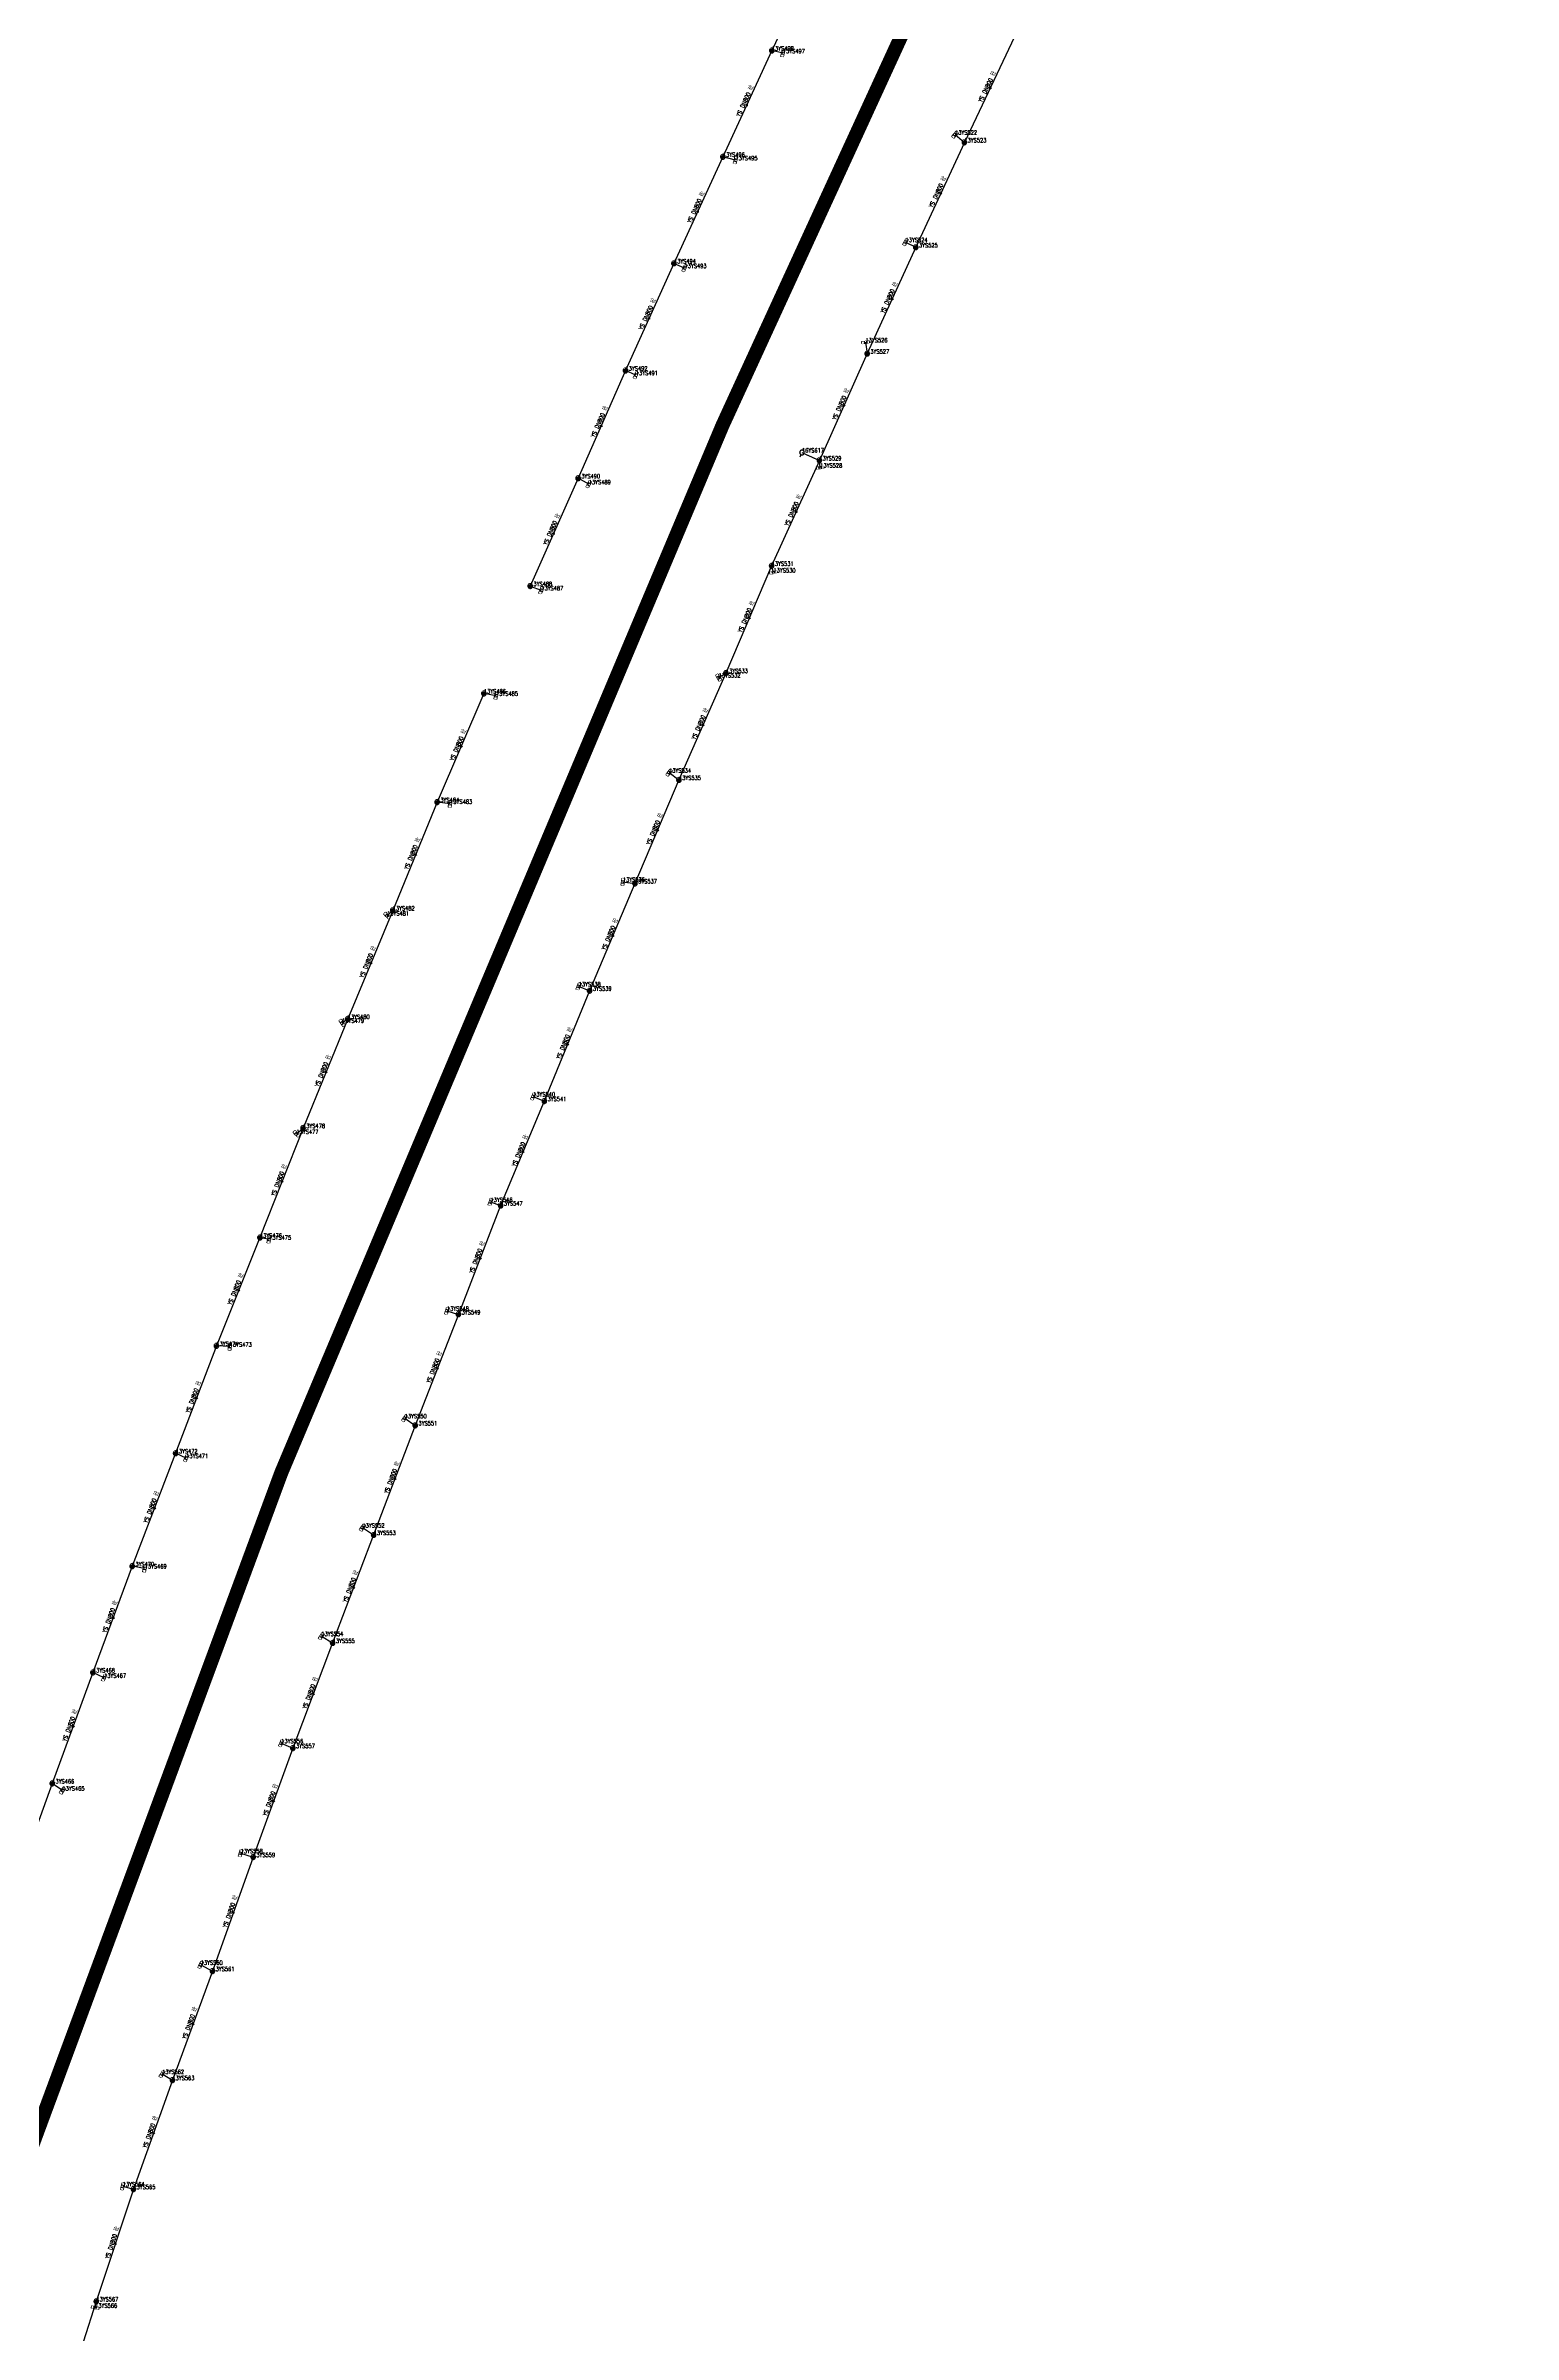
# Model space of a CAD drawing. Extents: x 78813 to 99477, y 2421021 to 2448125.
# Drawn here: x 84141 to 84456.4, y 2436548.7 to 2437040.2 of the extents above; entities that cross this region are included whole.
import ezdxf
from ezdxf.enums import TextEntityAlignment as Align

# ---------------------------------------------------------------- set-up
doc = ezdxf.new("R2010")
doc.units = 0
doc.set_wipeout_variables(frame=1)
doc.layers.get('0').update_dxf_attribs({"linetype": 'CONTINUOUS'})
doc.layers.add('DX_YS', color=42, linetype='CONTINUOUS')
doc.layers.add('道路', color=5, linetype='CONTINUOUS')
doc.layers.add('YSLINE', color=7, linetype='CONTINUOUS', true_color=0xcc9900)
doc.styles.add('CcNameZT', font='txt.SHX', dxfattribs={"width": 0.8, "bigfont": 'HZTXT.SHX'})
doc.styles.get("Standard").update_dxf_attribs({"font": 'txt.shx', "bigfont": 'hztxt.shx'})

# ---------------------------------------------------------------- blocks, each defined once
blk = doc.blocks.new('PS雨水井')
blk.add_lwpolyline([(1, 0), (1, 0.07), (0.99, 0.14), (0.98, 0.21), (0.96, 0.28), (0.94, 0.34), (0.91, 0.41), (0.88, 0.47), (0.85, 0.53), (0.81, 0.59), (0.77, 0.64), (0.72, 0.69), (0.67, 0.74), (0.62, 0.79), (0.56, 0.83), (0.5, 0.87), (0.44, 0.9), (0.37, 0.93), (0.31, 0.95), (0.24, 0.97), (0.17, 0.98), (0.1, 0.99), (0.03, 1), (-0.03, 1), (-0.1, 0.99), (-0.17, 0.98), (-0.24, 0.97), (-0.31, 0.95), (-0.37, 0.93), (-0.44, 0.9), (-0.5, 0.87), (-0.56, 0.83), (-0.62, 0.79), (-0.67, 0.74), (-0.72, 0.69), (-0.77, 0.64), (-0.81, 0.59), (-0.85, 0.53), (-0.88, 0.47), (-0.91, 0.41), (-0.94, 0.34), (-0.96, 0.28), (-0.98, 0.21), (-0.99, 0.14), (-1, 0.07), (-1, 0), (-1, -0.07), (-0.99, -0.14), (-0.98, -0.21), (-0.96, -0.28), (-0.94, -0.34), (-0.91, -0.41), (-0.88, -0.47), (-0.85, -0.53), (-0.81, -0.59), (-0.77, -0.64), (-0.72, -0.69), (-0.67, -0.74), (-0.62, -0.79), (-0.56, -0.83), (-0.5, -0.87), (-0.44, -0.9), (-0.37, -0.93), (-0.31, -0.95), (-0.24, -0.97), (-0.17, -0.98), (-0.1, -0.99), (-0.03, -1), (0.03, -1), (0.1, -0.99), (0.17, -0.98), (0.24, -0.97), (0.31, -0.95), (0.37, -0.93), (0.44, -0.9), (0.5, -0.87), (0.56, -0.83), (0.62, -0.79), (0.67, -0.74), (0.72, -0.69), (0.77, -0.64), (0.81, -0.59), (0.85, -0.53), (0.88, -0.47), (0.91, -0.41), (0.94, -0.34), (0.96, -0.28), (0.98, -0.21), (0.99, -0.14), (1, 0)], close=True)
blk.add_wipeout([(1, 0), (1, 0.07), (0.99, 0.14), (0.98, 0.21), (0.96, 0.28), (0.94, 0.34), (0.91, 0.41), (0.88, 0.47), (0.85, 0.53), (0.81, 0.59), (0.77, 0.64), (0.72, 0.69), (0.67, 0.74), (0.62, 0.79), (0.56, 0.83), (0.5, 0.87), (0.44, 0.9), (0.37, 0.93), (0.31, 0.95), (0.24, 0.97), (0.17, 0.98), (0.1, 0.99), (0.03, 1), (-0.03, 1), (-0.1, 0.99), (-0.17, 0.98), (-0.24, 0.97), (-0.31, 0.95), (-0.37, 0.93), (-0.44, 0.9), (-0.5, 0.87), (-0.56, 0.83), (-0.62, 0.79), (-0.67, 0.74), (-0.72, 0.69), (-0.77, 0.64), (-0.81, 0.59), (-0.85, 0.53), (-0.88, 0.47), (-0.91, 0.41), (-0.94, 0.34), (-0.96, 0.28), (-0.98, 0.21), (-0.99, 0.14), (-1, 0.07), (-1, 0), (-1, -0.07), (-0.99, -0.14), (-0.98, -0.21), (-0.96, -0.28), (-0.94, -0.34), (-0.91, -0.41), (-0.88, -0.47), (-0.85, -0.53), (-0.81, -0.59), (-0.77, -0.64), (-0.72, -0.69), (-0.67, -0.74), (-0.62, -0.79), (-0.56, -0.83), (-0.5, -0.87), (-0.44, -0.9), (-0.37, -0.93), (-0.31, -0.95), (-0.24, -0.97), (-0.17, -0.98), (-0.1, -0.99), (-0.03, -1), (0.03, -1), (0.1, -0.99), (0.17, -0.98), (0.24, -0.97), (0.31, -0.95), (0.37, -0.93), (0.44, -0.9), (0.5, -0.87), (0.56, -0.83), (0.62, -0.79), (0.67, -0.74), (0.72, -0.69), (0.77, -0.64), (0.81, -0.59), (0.85, -0.53), (0.88, -0.47), (0.91, -0.41), (0.94, -0.34), (0.96, -0.28), (0.98, -0.21), (0.99, -0.14)])
for p, q in [((-1, 0), (0, 0)), ((-0.88, 0.48), (0, 0.47)), ((0, 1), (0, 0)), ((0, 0.47), (0.88, 0.47)), ((0, 0), (0, -1)), ((0, 0), (1, 0)), ((-0.88, -0.48), (0, -0.48)), ((0, -0.48), (0.88, -0.48))]:
    blk.add_line(p, q)
blk = doc.blocks.new('GC546')
at = {"color": 0}
for p in [(0.866, 0.5), (0.866, -0.5)]:
    blk.add_line(p, (0, 0), dxfattribs=at)
blk = doc.blocks.new('PS雨篦')
blk.add_lwpolyline([(-1.5, 0.5), (0, 0.5), (1.5, 0.5), (1.5, -0.5), (0, -0.5), (-1.5, -0.5)], close=True)
blk.add_wipeout([(-1.5, 0.5), (0, 0.5), (1.5, 0.5), (1.5, -0.5), (0, -0.5), (-1.5, -0.5)])
for p, q in [((-0.51, -0.5), (-0.51, 0.5)), ((0.49, -0.5), (0.49, 0.5))]:
    blk.add_line(p, q)
blk = doc.blocks.new('PS预留口')
blk.add_lwpolyline([(4.2, 0), (5.8, 0)])
blk.add_wipeout([(1, 0), (1, 0.07), (0.99, 0.14), (0.98, 0.21), (0.96, 0.28), (0.94, 0.34), (0.91, 0.41), (0.88, 0.47), (0.85, 0.53), (0.81, 0.59), (0.77, 0.64), (0.72, 0.69), (0.67, 0.74), (0.62, 0.79), (0.56, 0.83), (0.5, 0.87), (0.44, 0.9), (0.37, 0.93), (0.31, 0.95), (0.24, 0.97), (0.17, 0.98), (0.1, 0.99), (0.03, 1), (-0.03, 1), (-0.1, 0.99), (-0.17, 0.98), (-0.24, 0.97), (-0.31, 0.95), (-0.37, 0.93), (-0.44, 0.9), (-0.5, 0.87), (-0.56, 0.83), (-0.62, 0.79), (-0.67, 0.74), (-0.72, 0.69), (-0.77, 0.64), (-0.81, 0.59), (-0.85, 0.53), (-0.88, 0.47), (-0.91, 0.41), (-0.94, 0.34), (-0.96, 0.28), (-0.98, 0.21), (-0.99, 0.14), (-1, 0.07), (-1, 0), (-1, -0.07), (-0.99, -0.14), (-0.98, -0.21), (-0.96, -0.28), (-0.94, -0.34), (-0.91, -0.41), (-0.88, -0.47), (-0.85, -0.53), (-0.81, -0.59), (-0.77, -0.64), (-0.72, -0.69), (-0.67, -0.74), (-0.62, -0.79), (-0.56, -0.83), (-0.5, -0.87), (-0.44, -0.9), (-0.37, -0.93), (-0.31, -0.95), (-0.24, -0.97), (-0.17, -0.98), (-0.1, -0.99), (-0.03, -1), (0.03, -1), (0.1, -0.99), (0.17, -0.98), (0.24, -0.97), (0.31, -0.95), (0.37, -0.93), (0.44, -0.9), (0.5, -0.87), (0.56, -0.83), (0.62, -0.79), (0.67, -0.74), (0.72, -0.69), (0.77, -0.64), (0.81, -0.59), (0.85, -0.53), (0.88, -0.47), (0.91, -0.41), (0.94, -0.34), (0.96, -0.28), (0.98, -0.21), (0.99, -0.14)])
blk.add_line((1, 0), (2.6, 0))
blk.add_lwpolyline([(1, 0), (1, 0.07), (0.99, 0.14), (0.98, 0.21), (0.96, 0.28), (0.94, 0.34), (0.91, 0.41), (0.88, 0.47), (0.85, 0.53), (0.81, 0.59), (0.77, 0.64), (0.72, 0.69), (0.67, 0.74), (0.62, 0.79), (0.56, 0.83), (0.5, 0.87), (0.44, 0.9), (0.37, 0.93), (0.31, 0.95), (0.24, 0.97), (0.17, 0.98), (0.1, 0.99), (0.03, 1), (-0.03, 1), (-0.1, 0.99), (-0.17, 0.98), (-0.24, 0.97), (-0.31, 0.95), (-0.37, 0.93), (-0.44, 0.9), (-0.5, 0.87), (-0.56, 0.83), (-0.62, 0.79), (-0.67, 0.74), (-0.72, 0.69), (-0.77, 0.64), (-0.81, 0.59), (-0.85, 0.53), (-0.88, 0.47), (-0.91, 0.41), (-0.94, 0.34), (-0.96, 0.28), (-0.98, 0.21), (-0.99, 0.14), (-1, 0.07), (-1, 0), (-1, -0.07), (-0.99, -0.14), (-0.98, -0.21), (-0.96, -0.28), (-0.94, -0.34), (-0.91, -0.41), (-0.88, -0.47), (-0.85, -0.53), (-0.81, -0.59), (-0.77, -0.64), (-0.72, -0.69), (-0.67, -0.74), (-0.62, -0.79), (-0.56, -0.83), (-0.5, -0.87), (-0.44, -0.9), (-0.37, -0.93), (-0.31, -0.95), (-0.24, -0.97), (-0.17, -0.98), (-0.1, -0.99), (-0.03, -1), (0.03, -1), (0.1, -0.99), (0.17, -0.98), (0.24, -0.97), (0.31, -0.95), (0.37, -0.93), (0.44, -0.9), (0.5, -0.87), (0.56, -0.83), (0.62, -0.79), (0.67, -0.74), (0.72, -0.69), (0.77, -0.64), (0.81, -0.59), (0.85, -0.53), (0.88, -0.47), (0.91, -0.41), (0.94, -0.34), (0.96, -0.28), (0.98, -0.21), (0.99, -0.14), (1, 0)], close=True)
for points in [[(0, 1), (0, 2)], [(0, -2), (0, -1)]]:
    blk.add_lwpolyline(points)

msp = doc.modelspace()

# ---------------------------------------------------------------- block references
at = {"layer": 'DX_YS', "xscale": 0.5, "yscale": 0.5, "zscale": 0.5}
for p in [(84297.04, 2437039.15, 1.6), (84338.41, 2437019.43, 1.68), (84286.52, 2437016.33, 1.65), (84276, 2436993.45, 1.64), (84327.97, 2436996.89, 1.69), (84317.53, 2436974.06, 1.71), (84265.59, 2436970.42, 1.7), (84307.25, 2436951.13, 1.75), (84255.41, 2436947.29, 1.76), (84297, 2436928.49, 1.77), (84245.11, 2436924.15, 2.06), (84287.17, 2436905.46, 1.78), (84277.08, 2436882.5, 1.76), (84225.11, 2436877.75, 1.65), (84267.63, 2436860.28, 1.66), (84215.56, 2436854.49, 1.69), (84257.88, 2436837.24, 1.65), (84205.89, 2436831.18, 1.62), (84248.15, 2436813.53, 1.65), (84196.29, 2436807.75, 1.61), (84238.76, 2436791.1, 1.63), (84187.03, 2436784.22, 1.62), (84229.69, 2436767.74, 1.63), (84177.67, 2436760.97, 1.55), (84220.4, 2436743.89, 1.6), (84168.91, 2436737.89, 1.57), (84211.47, 2436720.35, 1.61), (84159.58, 2436713.64, 1.56), (84202.66, 2436697.16, 1.63), (84151.14, 2436690.83, 1.48), (84194.1, 2436674.58, 1.57), (84142.4, 2436667, 1.57), (84185.57, 2436651.19, 1.5), (84176.83, 2436626.69, 1.47), (84168.22, 2436603.27, 1.42), (84159.84, 2436579.86, 1.44), (84151.87, 2436555.76, 1.43)]:
    msp.add_blockref('PS雨水井', p, dxfattribs=at)
at = {"layer": 'DX_YS', "yscale": 0.5, "zscale": 0.5}
for name, p, xscale, rotation in [('GC546', (84291.78, 2437027.74, 1.61), 0.4999999998326461, 245.2473144280637), ('GC546', (84343.82, 2437030.77, 1.65), 0.4999999998640994, 64.5192016226141), ('GC546', (84333.19, 2437008.16, 1.69), 0.4999999999369422, 65.14671751637252), ('GC546', (84281.26, 2437004.89, 1.64), 0.5000000002122938, 245.3116258966288), ('GC546', (84322.75, 2436985.48, 1.7), 0.4999999998346588, 65.41871256723381), ('GC546', (84270.79, 2436981.93, 1.65), 0.5000000001755857, 245.6558609444911), ('GC546', (84260.5, 2436958.85, 1.71), 0.4999999998152338, 246.268187457584), ('GC546', (84312.39, 2436962.6, 1.74), 0.4999999999396041, 65.86342569007348), ('GC546', (84302.13, 2436939.81, 1.77), 0.4999999999404557, 65.62815709529309), ('GC546', (84250.26, 2436935.72, 1.72), 0.499999999948119, 246.0051291120941), ('GC546', (84292.08, 2436916.97, 1.78), 0.4999999998762809, 66.89964977676543), ('PS雨篦', (84237.77, 2436900.59, 2.17), 0.5000000000940698, 79.38299155489976), ('GC546', (84282.13, 2436893.98, 1.76), 0.499999999922046, 66.26648320122273), ('GC546', (84230.14, 2436889.41, 1.69), 0.5000000000586066, 66.70842866964266), ('GC546', (84272.36, 2436871.39, 1.72), 0.50000000011233, 66.97057749292497), ('GC546', (84220.33, 2436866.12, 1.68), 0.4999999998537221, 67.65990062235053), ('GC546', (84262.76, 2436848.76, 1.66), 0.4999999997952783, 67.05045460480895), ('GC546', (84210.72, 2436842.84, 1.66), 0.4999999998978671, 67.47830877274477), ('GC546', (84253.01, 2436825.39, 1.65), 0.5000000000579127, 67.68637128513635), ('GC546', (84201.09, 2436819.47, 1.62), 0.4999999998959198, 67.72975201410974), ('GC546', (84243.45, 2436802.32, 1.65), 0.4999999997979578, 67.28225126674725), ('GC546', (84191.66, 2436795.98, 1.62), 0.4999999998501408, 68.51204463951794), ('GC546', (84234.23, 2436779.42, 1.63), 0.4999999998432226, 68.79719972442965), ('GC546', (84182.35, 2436772.59, 1.59), 0.4999999998100562, 68.07165168012762), ('GC546', (84225.05, 2436755.82, 1.62), 0.5000000000895272, 68.70996450325735), ('GC546', (84173.29, 2436749.43, 1.57), 0.4999999998544454, 69.19945775281575), ('GC546', (84215.94, 2436732.12, 1.61), 0.5000000000452355, 69.23383427068596), ('GC546', (84164.24, 2436725.77, 1.56), 0.5000000001647911, 68.97214670428626), ('GC546', (84207.07, 2436708.75, 1.62), 0.5000000000119807, 69.20175820684112), ('GC546', (84155.36, 2436702.23, 1.54), 0.4999999999383042, 69.6975584310718), ('GC546', (84198.38, 2436685.87, 1.6), 0.4999999997952564, 69.2161916581107), ('GC546', (84146.77, 2436678.92, 1.53), 0.4999999999226932, 69.83825709399628), ('GC546', (84189.83, 2436662.89, 1.54), 0.4999999999398266, 69.96991055848845), ('GC546', (84181.2, 2436638.94, 1.49), 0.5000000001052974, 70.37299828436349), ('GC546', (84172.53, 2436614.98, 1.45), 0.5000000001003132, 69.81777827244039), ('GC546', (84164.03, 2436591.57, 1.43), 0.499999999911984, 70.29053182981067), ('GC546', (84155.86, 2436567.81, 1.44), 0.5000000000519159, 71.71282157926682)]:
    msp.add_blockref(name, p, dxfattribs=dict(at, xscale=xscale, rotation=rotation))

# ---------------------------------------------------------------- texts
at = {"layer": 'DX_YS', "style": 'CcNameZT', "width": 0.8}
for rotation, p in [(64.5192, (84343.59, 2437030.88, 1.62)), (65.2473, (84291.55, 2437027.84, 1.63)), (65.3116, (84281.03, 2437004.99, 1.63)), (65.1467, (84332.96, 2437008.27, 1.68)), (65.4187, (84322.52, 2436985.58, 1.69)), (65.6559, (84270.57, 2436982.04, 1.67)), (65.8634, (84312.16, 2436962.7, 1.71)), (66.2682, (84260.27, 2436958.96, 1.73)), (66.0051, (84250.04, 2436935.82, 1.68)), (65.6282, (84301.9, 2436939.92, 1.75)), (66.8996, (84291.85, 2436917.07, 1.77)), (66.2665, (84281.9, 2436894.08, 1.78)), (66.7084, (84229.91, 2436889.51, 1.71)), (66.9706, (84272.13, 2436871.49, 1.76)), (67.6599, (84220.1, 2436866.21, 1.65)), (67.0505, (84262.53, 2436848.86, 1.66)), (67.4783, (84210.49, 2436842.93, 1.69)), (67.6864, (84252.78, 2436825.48, 1.65)), (67.7298, (84200.86, 2436819.56, 1.62)), (67.2823, (84243.22, 2436802.41, 1.65)), (68.512, (84191.43, 2436796.07, 1.61)), (68.7972, (84233.99, 2436779.51, 1.63)), (68.0717, (84182.12, 2436772.69, 1.62)), (68.71, (84224.81, 2436755.91, 1.63)), (69.1995, (84173.06, 2436749.52, 1.55)), (69.2338, (84215.7, 2436732.21, 1.6)), (68.9721, (84164.01, 2436725.86, 1.57)), (69.2018, (84206.84, 2436708.84, 1.61)), (69.6976, (84155.13, 2436702.32, 1.56)), (69.2162, (84198.15, 2436685.96, 1.63)), (69.8383, (84146.53, 2436679, 1.48)), (69.9699, (84189.6, 2436662.97, 1.57)), (70.373, (84180.96, 2436639.03, 1.5)), (69.8178, (84172.29, 2436615.07, 1.47)), (70.2905, (84163.79, 2436591.65, 1.42)), (71.7128, (84155.62, 2436567.89, 1.44))]:
    msp.add_text(' YS DN800 砼', height=0.9, rotation=rotation, dxfattribs=at).set_placement(p, align=Align.CENTER)

# ---------------------------------------------------------------- next in the draw order: block references
at = {"layer": 'DX_YS', "yscale": 0.5, "zscale": 0.5}
for p, xscale, rotation in [((84299.41, 2437038.58, 2.06), 0.4999999999403638, 76.6205929347209), ((84336.42, 2437021.09, 2.37), 0.5000000000862437, 230.0529790971953), ((84289.23, 2437015.59, 2.08), 0.5000000000808374, 74.81303501172381), ((84325.78, 2436998.02, 2.39), 0.4999999999273732, 242.717098455555), ((84278.28, 2436992.44, 2.01), 0.5000000001064242, 66.20334156394503), ((84317.17, 2436976.5, 2.34), 0.4999999999791286, 188.5054399686852), ((84267.82, 2436969.44, 2.21), 0.5000000000957526, 66.35716940002312), ((84307.44, 2436949.59, 2.27), 0.5000000000022387, 6.858931695667598), ((84257.7, 2436946.02, 2.24), 0.5000000001297801, 60.8666491126715), ((84247.49, 2436923.24, 2.21), 0.4999999999703573, 69.10949617161195), ((84297.4, 2436927.06, 2.36), 0.4999999999987479, 15.88173984011727), ((84285.6, 2436904.5, 2.25), 0.4999999999500564, 301.4177547889702), ((84274.96, 2436884.08, 2.26), 0.5000000001151625, 233.312669290666), ((84227.91, 2436877.38, 2.16), 0.5000000000226786, 82.59570291277839), ((84265.03, 2436860.65, 2.24), 0.4999999998991803, 261.829871574125), ((84214.35, 2436853.38, 1.97), 0.5000000000531677, 312.7745998218647), ((84255.52, 2436838.19, 2.3), 0.5000000001069299, 248.1317050663088), ((84204.68, 2436830.35, 2.1), 0.4999999998295979, 304.510527605277), ((84245.74, 2436814.53, 2.37), 0.4999999998634078, 247.4174072029531), ((84194.88, 2436806.49, 2.11), 0.5000000001590672, 311.6915386341372), ((84236.59, 2436791.88, 2.32), 0.4999999998412721, 250.2958738410764), ((84189.01, 2436783.78, 2.15), 0.5000000001951844, 77.40667004548968), ((84227.21, 2436768.5, 2.32), 0.499999999895506, 252.9167076000958), ((84180.55, 2436760.81, 2.14), 0.4999999999677441, 86.74422754045364), ((84218.14, 2436745.42, 2.38), 0.5000000001512682, 235.9540626569165), ((84171.19, 2436736.86, 2.15), 0.500000000044432, 65.65989996095692), ((84209.07, 2436721.94, 2.38), 0.4999999998996383, 236.4312048683522), ((84162.26, 2436713.17, 2.23), 0.5000000000080119, 80.11524724044128), ((84200.23, 2436698.65, 2.4), 0.5000000001501259, 238.4753140683639), ((84153.54, 2436689.71, 2.29), 0.4999999998387981, 65.11421190702738), ((84191.61, 2436675.63, 2.32), 0.4999999999468702, 247.1467955101331), ((84144.6, 2436665.47, 2.22), 0.499999999927465, 55.13525317527466), ((84182.89, 2436652.01, 2.33), 0.5000000001790433, 252.87921137699), ((84174.3, 2436628.04, 2.3), 0.5000000001830596, 242.0684704867577), ((84166, 2436604.6, 2.33), 0.4999999999211945, 239.0818308666296), ((84157.54, 2436580.47, 2.4), 0.50000000002295, 255.226986760765), ((84151.62, 2436554.4, 2.36), 0.5000000000209286, 349.4513745976203)]:
    msp.add_blockref('PS雨篦', p, dxfattribs=dict(at, xscale=xscale, rotation=rotation))
at = {"layer": 'DX_YS', "xscale": 0.5, "yscale": 0.5, "zscale": 0.5}
msp.add_blockref('PS雨水井', (84235.16, 2436901.08, 1.71), dxfattribs=at)

# ---------------------------------------------------------------- next in the draw order: linework, layer by layer
at = {"layer": 'YSLINE'}
for p, q in [((84307.79, 2437061.8, 1.55), (84297.04, 2437039.15, 1.59)), ((84349.22, 2437042.11, 1.62), (84338.41, 2437019.43, 1.69)), ((84297.04, 2437039.15, 1.6), (84286.52, 2437016.33, 1.63)), ((84299.41, 2437038.58, 2.06), (84297.04, 2437039.15, 1.97)), ((84338.41, 2437019.43, 1.68), (84327.97, 2436996.89, 1.7)), ((84336.42, 2437021.09, 2.37), (84338.41, 2437019.43, 2.16)), ((84286.52, 2437016.33, 1.65), (84276, 2436993.45, 1.63)), ((84289.23, 2437015.59, 2.08), (84286.52, 2437016.33, 1.96)), ((84325.78, 2436998.02, 2.39), (84327.97, 2436996.89, 2.21)), ((84276, 2436993.45, 1.64), (84265.59, 2436970.42, 1.67)), ((84278.28, 2436992.44, 2.01), (84276, 2436993.45, 1.92)), ((84327.97, 2436996.89, 1.69), (84317.53, 2436974.06, 1.72)), ((84317.17, 2436976.5, 2.34), (84317.53, 2436974.06, 2.11)), ((84265.59, 2436970.42, 1.7), (84255.41, 2436947.29, 1.73)), ((84267.82, 2436969.44, 2.21), (84265.59, 2436970.42, 2.1)), ((84255.41, 2436947.29, 1.76), (84245.11, 2436924.15, 1.68)), ((84257.7, 2436946.02, 2.24), (84255.41, 2436947.29, 2.07)), ((84245.11, 2436924.15, 2.06), (84247.49, 2436923.24, 2.21)), ((84297, 2436928.49, 1.77), (84287.17, 2436905.46, 1.79)), ((84297.4, 2436927.06, 2.36), (84297, 2436928.49, 2.2)), ((84287.17, 2436905.46, 1.78), (84277.08, 2436882.5, 1.74)), ((84285.6, 2436904.5, 2.25), (84287.17, 2436905.46, 2.11)), ((84235.16, 2436901.08, 1.71), (84225.11, 2436877.75, 1.66)), ((84237.77, 2436900.59, 2.17), (84235.16, 2436901.08, 2.01)), ((84277.08, 2436882.5, 1.76), (84267.63, 2436860.28, 1.67)), ((84274.96, 2436884.08, 2.26), (84277.08, 2436882.5, 2.15)), ((84225.11, 2436877.75, 1.65), (84215.56, 2436854.49, 1.7)), ((84227.91, 2436877.38, 2.16), (84225.11, 2436877.75, 1.92)), ((84267.63, 2436860.28, 1.66), (84257.88, 2436837.24, 1.66)), ((84265.03, 2436860.65, 2.24), (84267.63, 2436860.28, 2.11)), ((84215.56, 2436854.49, 1.69), (84205.89, 2436831.18, 1.63)), ((84214.35, 2436853.38, 1.97), (84215.56, 2436854.49, 1.96)), ((84257.88, 2436837.24, 1.65), (84248.15, 2436813.53, 1.66)), ((84255.52, 2436838.19, 2.3), (84257.88, 2436837.24, 2.14)), ((84205.89, 2436831.18, 1.62), (84196.29, 2436807.75, 1.62)), ((84204.68, 2436830.35, 2.1), (84205.89, 2436831.18, 1.97)), ((84248.15, 2436813.53, 1.65), (84238.76, 2436791.1, 1.65)), ((84245.74, 2436814.53, 2.37), (84248.15, 2436813.53, 2.18)), ((84196.29, 2436807.75, 1.61), (84187.03, 2436784.22, 1.63)), ((84194.88, 2436806.49, 2.11), (84196.29, 2436807.75, 1.98)), ((84236.59, 2436791.88, 2.32), (84238.76, 2436791.1, 2.13)), ((84238.76, 2436791.1, 1.63), (84229.69, 2436767.74, 1.64)), ((84187.03, 2436784.22, 1.62), (84177.67, 2436760.97, 1.56)), ((84189.01, 2436783.78, 2.15), (84187.03, 2436784.22, 1.91)), ((84229.69, 2436767.74, 1.63), (84220.4, 2436743.89, 1.61)), ((84227.21, 2436768.5, 2.32), (84229.69, 2436767.74, 2.19)), ((84177.67, 2436760.97, 1.55), (84168.91, 2436737.89, 1.59)), ((84180.55, 2436760.81, 2.14), (84177.67, 2436760.97, 2.13)), ((84220.4, 2436743.89, 1.6), (84211.47, 2436720.35, 1.62)), ((84218.14, 2436745.42, 2.38), (84220.4, 2436743.89, 2.18)), ((84168.91, 2436737.89, 1.57), (84159.58, 2436713.64, 1.54)), ((84171.19, 2436736.86, 2.15), (84168.91, 2436737.89, 2.19)), ((84211.47, 2436720.35, 1.61), (84202.66, 2436697.16, 1.64)), ((84209.07, 2436721.94, 2.38), (84211.47, 2436720.35, 2.22)), ((84159.58, 2436713.64, 1.56), (84151.14, 2436690.83, 1.53)), ((84162.26, 2436713.17, 2.23), (84159.58, 2436713.64, 2.06)), ((84200.23, 2436698.65, 2.4), (84202.66, 2436697.16, 2.18)), ((84202.66, 2436697.16, 1.63), (84194.1, 2436674.58, 1.58)), ((84151.14, 2436690.83, 1.48), (84142.4, 2436667, 1.58)), ((84153.54, 2436689.71, 2.29), (84151.14, 2436690.83, 2.03)), ((84194.1, 2436674.58, 1.57), (84185.57, 2436651.19, 1.51)), ((84191.61, 2436675.63, 2.32), (84194.1, 2436674.58, 2.23)), ((84142.4, 2436667, 1.57), (84133.75, 2436642.96, 1.53)), ((84144.6, 2436665.47, 2.22), (84142.4, 2436667, 2.07)), ((84185.57, 2436651.19, 1.5), (84176.83, 2436626.69, 1.48)), ((84182.89, 2436652.01, 2.33), (84185.57, 2436651.19, 2.25)), ((84176.83, 2436626.69, 1.47), (84168.22, 2436603.27, 1.43)), ((84174.3, 2436628.04, 2.3), (84176.83, 2436626.69, 2.11)), ((84166, 2436604.6, 2.33), (84168.22, 2436603.27, 2.1)), ((84168.22, 2436603.27, 1.42), (84159.84, 2436579.86, 1.45)), ((84159.84, 2436579.86, 1.44), (84151.87, 2436555.76, 1.44)), ((84157.54, 2436580.47, 2.4), (84159.84, 2436579.86, 2.17)), ((84151.87, 2436555.76, 1.43), (84144.52, 2436532.81, 1.37)), ((84151.62, 2436554.4, 2.36), (84151.87, 2436555.76, 2.33))]:
    msp.add_line(p, q, dxfattribs=at)

# ---------------------------------------------------------------- next in the draw order: block references
at = {"layer": 'DX_YS', "xscale": 0.4999999999240927, "yscale": 0.5, "zscale": 0.5, "rotation": 335.4854882454548}
msp.add_blockref('PS预留口', (84303.52, 2436952.83, 1.94), dxfattribs=at)

# ---------------------------------------------------------------- next in the draw order: texts
at = {"layer": 'DX_YS', "width": 0.8}
for s, p in [('13YS498', (84297.04, 2437039.15, 1.6)), ('13YS497', (84299.41, 2437038.58, 2.06)), ('13YS496', (84286.52, 2437016.33, 1.65)), ('13YS522', (84336.42, 2437021.09, 2.37)), ('13YS523', (84338.41, 2437019.43, 1.68)), ('13YS495', (84289.23, 2437015.59, 2.08)), ('13YS524', (84325.78, 2436998.02, 2.39)), ('13YS525', (84327.97, 2436996.89, 1.69)), ('13YS494', (84276, 2436993.45, 1.64)), ('13YS493', (84278.28, 2436992.44, 2.01)), ('13YS526', (84317.17, 2436976.5, 2.34)), ('13YS527', (84317.53, 2436974.06, 1.71)), ('13YS492', (84265.59, 2436970.42, 1.7)), ('13YS491', (84267.82, 2436969.44, 2.21)), ('13YS490', (84255.41, 2436947.29, 1.76)), ('13YS489', (84257.7, 2436946.02, 2.24)), ('13YS531', (84297, 2436928.49, 1.77)), ('13YS488', (84245.11, 2436924.15, 2.06)), ('13YS487', (84247.49, 2436923.24, 2.21)), ('13YS530', (84297.4, 2436927.06, 2.36)), ('13YS532', (84285.6, 2436904.5, 2.25)), ('13YS533', (84287.17, 2436905.46, 1.78)), ('13YS486', (84235.16, 2436901.08, 1.71)), ('13YS485', (84237.77, 2436900.59, 2.17)), ('13YS534', (84274.96, 2436884.08, 2.26)), ('13YS535', (84277.08, 2436882.5, 1.76)), ('13YS484', (84225.11, 2436877.75, 1.65)), ('13YS483', (84227.91, 2436877.38, 2.16)), ('13YS536', (84265.03, 2436860.65, 2.24)), ('13YS537', (84267.63, 2436860.28, 1.66)), ('13YS482', (84215.56, 2436854.49, 1.69)), ('13YS481', (84214.35, 2436853.38, 1.97)), ('13YS538', (84255.52, 2436838.19, 2.3)), ('13YS539', (84257.88, 2436837.24, 1.65)), ('13YS479', (84204.68, 2436830.35, 2.1)), ('13YS480', (84205.89, 2436831.18, 1.62)), ('13YS540', (84245.74, 2436814.53, 2.37)), ('13YS541', (84248.15, 2436813.53, 1.65)), ('13YS477', (84194.88, 2436806.49, 2.11)), ('13YS478', (84196.29, 2436807.75, 1.61)), ('13YS546', (84236.59, 2436791.88, 2.32)), ('13YS547', (84238.76, 2436791.1, 1.63)), ('13YS476', (84187.03, 2436784.22, 1.62)), ('13YS475', (84189.01, 2436783.78, 2.15)), ('13YS548', (84227.21, 2436768.5, 2.32)), ('13YS549', (84229.69, 2436767.74, 1.63)), ('13YS474', (84177.67, 2436760.97, 1.55)), ('13YS473', (84180.55, 2436760.81, 2.14)), ('13YS550', (84218.14, 2436745.42, 2.38)), ('13YS551', (84220.4, 2436743.89, 1.6)), ('13YS472', (84168.91, 2436737.89, 1.57)), ('13YS471', (84171.19, 2436736.86, 2.15)), ('13YS552', (84209.07, 2436721.94, 2.38)), ('13YS553', (84211.47, 2436720.35, 1.61)), ('13YS470', (84159.58, 2436713.64, 1.56)), ('13YS469', (84162.26, 2436713.17, 2.23)), ('13YS554', (84200.23, 2436698.65, 2.4)), ('13YS555', (84202.66, 2436697.16, 1.63)), ('13YS468', (84151.14, 2436690.83, 1.48)), ('13YS467', (84153.54, 2436689.71, 2.29)), ('13YS556', (84191.61, 2436675.63, 2.32)), ('13YS557', (84194.1, 2436674.58, 1.57)), ('13YS466', (84142.4, 2436667, 1.57)), ('13YS465', (84144.6, 2436665.47, 2.22)), ('13YS558', (84182.89, 2436652.01, 2.33)), ('13YS559', (84185.57, 2436651.19, 1.5)), ('13YS560', (84174.3, 2436628.04, 2.3)), ('13YS561', (84176.83, 2436626.69, 1.47)), ('13YS562', (84166, 2436604.6, 2.33)), ('13YS563', (84168.22, 2436603.27, 1.42)), ('13YS564', (84157.54, 2436580.47, 2.4)), ('13YS565', (84159.84, 2436579.86, 1.44)), ('13YS566', (84151.62, 2436554.4, 2.36)), ('13YS567', (84151.87, 2436555.76, 1.43))]:
    msp.add_text(s, height=0.9, dxfattribs=at).set_placement(p)

# ---------------------------------------------------------------- next in the draw order: linework, layer by layer
at = {"layer": 'YSLINE'}
for p, q in [((84317.53, 2436974.06, 1.71), (84307.25, 2436951.13, 1.76)), ((84307.25, 2436951.13, 1.75), (84297, 2436928.49, 1.78)), ((84303.52, 2436952.83, 1.94), (84307.25, 2436951.13, 1.95)), ((84307.44, 2436949.59, 2.27), (84307.25, 2436951.13, 2.18))]:
    msp.add_line(p, q, dxfattribs=at)
at = {"layer": '道路', "const_width": 3, "flags": 128}
msp.add_lwpolyline([(83418.46, 2432865.07), (83441.04, 2433213.59), (83473.57, 2433610.88), (83496.48, 2433845.36), (83522.69, 2434043.71), (83551.59, 2434225.41), (83632.54, 2434592.44), (83704.48, 2434885.07), (83814.73, 2435350.43), (83853.16, 2435485.68), (83922.04, 2435775.53), (84014.38, 2436152.15), (84026.75, 2436212.72), (84117.9, 2436534.7), (84191.62, 2436733.72), (84286.43, 2436958.63), (84364.79, 2437129.17), (84510.06, 2437396.11), (84629.95, 2437590.16), (84907.59, 2437968.04), (85036.71, 2438125.29), (85280.2, 2438417.61)], dxfattribs=at)

# ---------------------------------------------------------------- next in the draw order: texts
at = {"layer": 'DX_YS', "width": 0.8}
for s, p in [('16YS617', (84303.52, 2436952.83, 1.94)), ('13YS529', (84307.25, 2436951.13, 1.75)), ('13YS528', (84307.44, 2436949.59, 2.27))]:
    msp.add_text(s, height=0.9, dxfattribs=at).set_placement(p)

doc.saveas('drawing.dxf')
